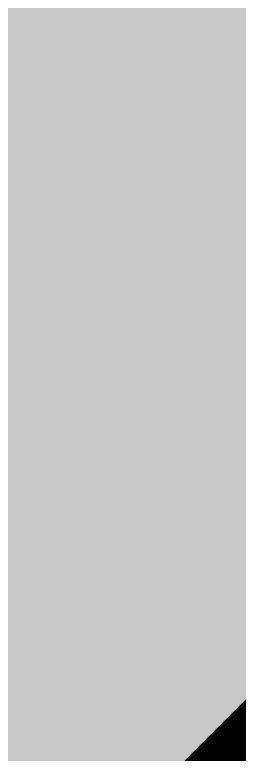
# Model space of a CAD drawing. Header units: millimetres. Extents: x -11 to 223, y -88 to 3.
# Drawn here: x 23.3105 to 23.4032, y -58.0725 to -57.7674 of the extents above; entities that cross this region are included whole.
import ezdxf

# ---------------------------------------------------------------- set-up
doc = ezdxf.new("R2010")
doc.units = ezdxf.units.MM
doc.header["$MEASUREMENT"] = 0
doc.layers.add('Bottom-Layer', color=7, linetype='Continuous', true_color=0x0000ff)
doc.layers.add('Top-Layer', color=7, linetype='Continuous', true_color=0xff0000)

msp = doc.modelspace()

# ---------------------------------------------------------------- hatches: boundary and pattern name
at = {"layer": 'Bottom-Layer'}
msp.add_hatch(color=256, dxfattribs=at).paths.add_polyline_path([(-10.33528, 1.97866), (-0.38039, 1.97866), (-0.84578, 1.72673), (-1.19549, 1.32954), (-1.38645, 0.83599), (-1.39516, 0.30686), (-1.22055, -0.1927), (-0.8841, -0.60119), (-0.42726, -0.8683), (0.09374, -0.96115), (1.79374, -0.96115), (2.31473, -0.8683), (2.77158, -0.60119), (3.10802, -0.1927), (3.28264, 0.30686), (3.27393, 0.83599), (3.08296, 1.32954), (2.73326, 1.72673), (2.26787, 1.97866), (222.62891, 1.97866), (222.62891, -87.47523), (-10.33528, -87.47523)])
at = {"layer": 'Top-Layer'}
msp.add_hatch(color=256, dxfattribs=at).paths.add_polyline_path([(-10.33528, 1.97866), (-0.38039, 1.97866), (-0.84578, 1.72673), (-1.19549, 1.32954), (-1.38645, 0.83599), (-1.39516, 0.30686), (-1.22055, -0.1927), (-0.8841, -0.60119), (-0.42726, -0.8683), (0.09374, -0.96115), (1.79374, -0.96115), (2.31473, -0.8683), (2.77158, -0.60119), (3.10802, -0.1927), (3.28264, 0.30686), (3.27393, 0.83599), (3.08296, 1.32954), (2.73326, 1.72673), (2.26787, 1.97866), (222.62891, 1.97866), (222.62891, -87.47523), (-10.33528, -87.47523)])

# ---------------------------------------------------------------- linework, layer by layer
at = {"layer": 'Top-Layer', "const_width": 0.0508}
msp.add_lwpolyline([(26.36104, -55.13066), (24.47204, -57.01967), (23.92498, -57.01967), (23.74591, -57.06765), (23.61482, -57.19874), (23.56684, -57.37781), (23.56684, -57.92487), (23.19804, -58.29367), (23.30374, -57.60929), (23.24175, -56.91957), (23.01569, -56.265), (22.63884, -55.68402), (22.13332, -55.21072), (21.52882, -54.8729)], dxfattribs=at)

doc.saveas('drawing.dxf')
